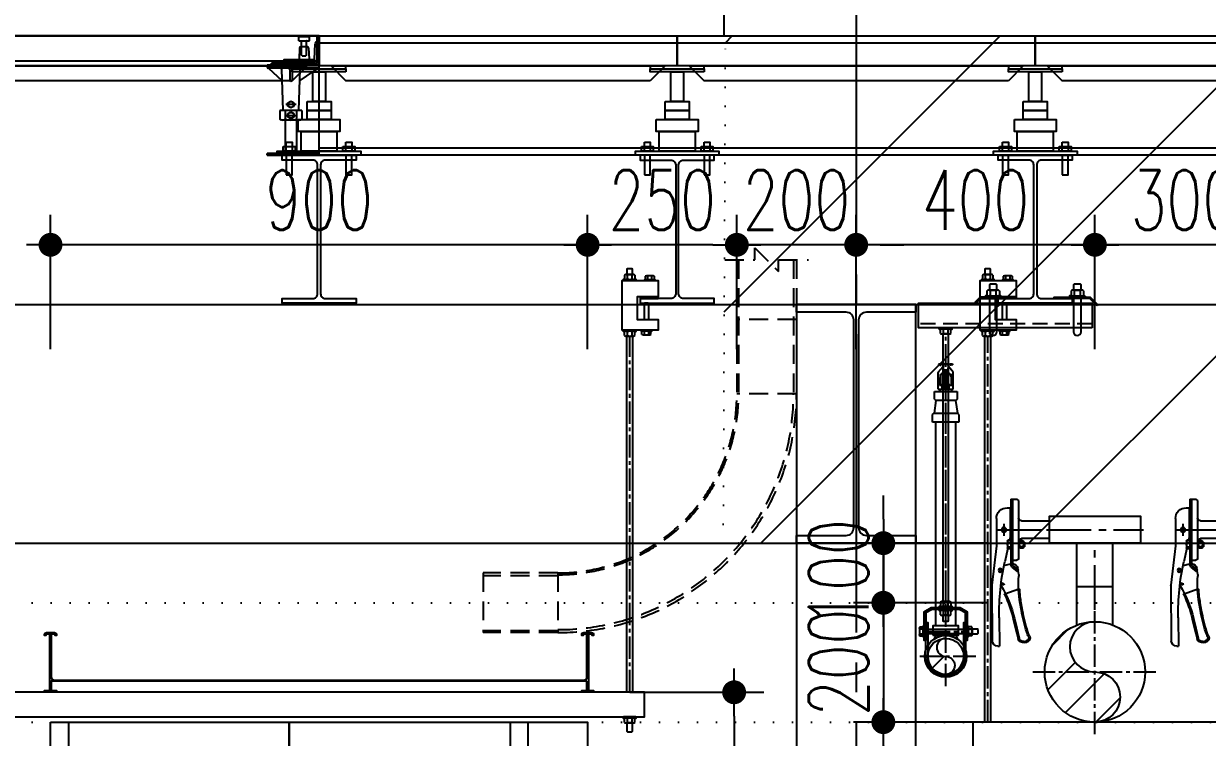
# Model space of a CAD drawing. Header units: millimetres. Extents: x -192235 to 515711, y 45168 to 947868.
# Drawn here: x 151105 to 153088, y 465525 to 466721 of the extents above; entities that cross this region are included whole.
import ezdxf
from ezdxf.enums import TextEntityAlignment as Align

# ---------------------------------------------------------------- set-up
doc = ezdxf.new("R2010")
doc.units = ezdxf.units.MM
doc.header["$LTSCALE"] = 1000
doc.header["$PDMODE"] = 1
for name, pattern in [('CENTER', [50.8, 31.75, -6.35, 6.35, -6.35]), ('CENTER2', [1.125, 0.75, -0.125, 0.125, -0.125]), ('DOT2', [3.175, 0, -3.175]), ('HIDDEN', [0.375, 0.25, -0.125]), ('HIDDEN2', [4.7625, 3.175, -1.5875]), ('TPH12-SEC-@20-1$0$CENTERK0', [0.65, 0.5, -0.05, 0.05, -0.05]), ('TPH12-SEC-@20-1$0$CENTERK5', [6.916, 6.667, -0.083, 0.083, -0.083])]:
    doc.linetypes.add(name, pattern=pattern)
for name, color, linetype in [('0-LEVEL LINE', 4, 'DOT2'), ('0-tool', 1, 'Continuous'), ('e-eq-PDP', 10, 'Continuous'), ('e-eq-SWB', 130, 'Continuous'), ('E-POWER-CABL', 80, 'Continuous'), ('FS-EQ', 10, 'Continuous'), ('FS-LINE', 10, 'Continuous'), ('FS-Support-1', 2, 'Continuous'), ('Hook-up', 130, 'HIDDEN2'), ('M-DIM', 1, 'Continuous'), ('MPPIPE', 100, 'Continuous'), ('SM-SEC-Cm$0$SUPPORT', 2, 'Continuous'), ('SUPPORT', 2, 'Continuous'), ('TPH12-SEC-@20-1$0$H-SIN', 252, 'TPH12-SEC-@20-1$0$CENTERK5'), ('TPH12-SEC-@20-1$0$SIAGE1', 252, 'Continuous'), ('TPH12-SEC-@20-1$0$STEEL-NEDA', 252, 'Continuous'), ('TPH12-SEC-@20-1$0$STEEL2', 252, 'Continuous'), ('TPH12-SEC-@20-1$0$STEEL3', 252, 'Continuous'), ('TPH12-SEC-@20-1$0$SUGATA3', 252, 'Continuous'), ('TPH12-SEC-@20-1$0$フリーアクセス', 252, 'Continuous'), ('YCD-Xfa-Sec-24$0$Raised Floor', 1, 'Continuous')]:
    doc.layers.add(name, color=color, linetype=linetype)
doc.styles.add('aa-txt', font='simplex.shx', dxfattribs={"width": 0.7, "bigfont": 'chineset.shx'})
doc.styles.add('ROMAND', font='romand', dxfattribs={"height": 5})
doc.dimstyles.new('50-DIM', dxfattribs={"dimscale": 50, "dimtxt": 2, "dimasz": 0.8, "dimexe": 1, "dimexo": 1, "dimgap": 0.5, "dimtad": 1, "dimdec": 0, "dimdsep": 46, "dimtxsty": 'aa-txt', "dimblk": 'DOT', "dimcen": 5, "dimclrd": 256, "dimclre": 256, "dimclrt": 256, "dimadec": 0, "dimazin": 0, "dimtfac": 1, "dimtdec": 0, "dimtix": 1, "dimtmove": 2, "dimatfit": 3, "dimldrblk": 'DOT', "dimfxl": 1, "dimtolj": 1, "dimtzin": 0, "dimarcsym": 0})

# ---------------------------------------------------------------- blocks, each defined once
blk = doc.blocks.new('TPH12-SEC-@20-1$0$ペデスタルB')
at = {"layer": 'TPH12-SEC-@20-1$0$フリーアクセス'}
for p, q in [((-31, -1), (-30, 0)), ((-30, 0), (-14, 0)), ((-14, 0), (-13, -1)), ((-31, -1), (-13, -1)), ((-31, -8), (-31, -1)), ((-31, -8), (-13, -8)), ((-16.4, -18), (-27.6, -18)), ((-26, -10.5), (-25.5, -10)), ((-26, -32), (-26, -10.5)), ((-25.5, -10), (-25.5, -8.4)), ((-18.4, -10), (-18.4, -8.4)), ((-18, -10.5), (-18.4, -10)), ((-18, -32), (-18, -10.5)), ((-13, -8), (-13, -1)), ((-4.7, -39), (-3.6, -12.9)), ((0, -42.6), (0, 0)), ((0, 0), (3.2, 0)), ((0, -40), (0, -0.5)), ((3.2, 0), (3.2, -42.6)), ((-29.6, -19.9), (-30.4, -39)), ((-25, -33), (-26, -32)), ((-25, -33), (-19, -33)), ((-18, -32), (-19, -33)), ((-14.4, -19.9), (-13.6, -39)), ((-84, -49), (-84, -52)), ((3.2, -49), (-84, -49)), ((3.2, -50), (-84, -50)), ((1.2, -54), (-82.2, -54)), ((-81.7, -54.2), (-59.1, -74.7)), ((-3.2, -45.8), (-76.8, -45.8)), ((-76.8, -49), (-76.8, -45.8)), ((-76.8, -49), (-3.3, -49)), ((-57, -125), (-59.4, -55.9)), ((-46, -56), (-46, -74)), ((-42, -56), (-42, -74)), ((-31, -125), (-28.6, -55.9)), ((1.2, -54), (-28.9, -74.7)), ((3.2, -52), (3.2, -49)), ((-35.3, -115), (-52.6, -115)), ((-49, -112.1), (-44, -109.2)), ((-49, -117.9), (-49, -112.1)), ((-44, -120.7), (-49, -117.9)), ((-44, -109.2), (-39, -112.1)), ((-39, -117.9), (-44, -120.7)), ((-39, -112.1), (-39, -117.9)), ((-62.5, -125), (-62.5, -139.5)), ((-25.5, -125), (-62.5, -125)), ((-53.5, -125), (-53.5, -139.4)), ((-53, -133), (-35.1, -133)), ((-49, -130.1), (-44, -127.2)), ((-49, -135.9), (-49, -130.1)), ((-44, -138.7), (-49, -135.9)), ((-44, -127.2), (-39, -130.1)), ((-39, -135.9), (-44, -138.7)), ((-39, -130.1), (-39, -135.9)), ((-34.5, -125), (-34.5, -139.4)), ((-25.5, -125), (-25.5, -139.5)), ((-59.9, -141), (-62.5, -139.5)), ((-28.1, -141), (-59.9, -141)), ((-53.5, -141), (-53.5, -193.8)), ((-34.5, -141), (-34.5, -193.8)), ((-28.1, -141), (-25.5, -139.5)), ((-84, -200), (-84, -196.8)), ((3.2, -196.8), (-84, -196.8)), ((-56.5, -196.8), (-53.5, -193.8)), ((-53.5, -193.8), (-34.5, -193.8)), ((-31.5, -196.8), (-34.5, -193.8)), ((3.2, -200), (3.2, -196.8)), ((-84, -200), (3.2, -200))]:
    blk.add_line(p, q, dxfattribs=at)
blk.add_lwpolyline([(-4, -40), (-56, -40), (-56, -46), (-4, -46)], close=True, dxfattribs=at)
for centre in [(-44, -115), (-44, -133)]:
    blk.add_circle(centre, 4.98, dxfattribs=at)
for centre, radius, start, end in [((-27.6, -20), 2, 90, 177.5), ((-25.9, -8.4), 0.4, 0, 90), ((-18, -8.4), 0.4, 90, 180), ((-16.4, -20), 2, 2.5, 90), ((-0.6, -13), 3, 90, 177.5), ((-31.4, -39), 1, 270, 357.5), ((-12.6, -39), 1, 182.5, 270), ((-5.7, -39), 1, 270, 357.5), ((-82, -52), 2, 180, 270), ((-82.4, -55), 1, 47.9554, 82.0191), ((-61.4, -56), 2, 2, 90), ((-48, -56), 2, 0, 90), ((-40, -56), 2, 90, 180), ((-26.6, -56), 2, 90, 178), ((-3.2, -42.6), 3.2, 270, 0), ((-3.2, -42.6), 6.4, 270, 0), ((1.2, -52), 2, 270, 0), ((-72.5, -75.4), 1, 2, 47.9554), ((-44, -74), 2, 180, 270), ((-44, -74), 2, 270, 0), ((-28.3, -75.4), 1, 132.0446, 178), ((-58, -134), 7.03, 270, 309.8217), ((-44, -112.5), 28.5, 250.5288, 289.4712), ((-30, -134), 7.03, 230.1783, 270)]:
    blk.add_arc(centre, radius, start, end, dxfattribs=at)
blk = doc.blocks.new('TPH12-SEC-@20-1')
at = {"layer": 'TPH12-SEC-@20-1$0$H-SIN'}
blk.add_line((83854.8, 466700), (201769.6, 466700), dxfattribs=at)
at = {"layer": 'TPH12-SEC-@20-1$0$SIAGE1'}
blk.add_line((151600, 466700), (151000, 466700), dxfattribs=at)
at = {"layer": 'TPH12-SEC-@20-1$0$STEEL-NEDA'}
for points in [[(151538, 466500), (151662, 466500), (151662, 466492), (151610.5, 466492, 0.414214), (151602.5, 466484), (151602.5, 466268, 0.414214), (151610.5, 466260), (151662, 466260), (151662, 466252), (151538, 466252), (151538, 466260), (151589.5, 466260, 0.414214), (151597.5, 466268), (151597.5, 466484, 0.414214), (151589.5, 466492), (151538, 466492)], [(152262, 466500), (152138, 466500), (152138, 466492), (152189.5, 466492, -0.414214), (152197.5, 466484), (152197.5, 466268, -0.414214), (152189.5, 466260), (152138, 466260), (152138, 466252), (152262, 466252), (152262, 466260), (152210.5, 466260, -0.414214), (152202.5, 466268), (152202.5, 466484, -0.414214), (152210.5, 466492), (152262, 466492)], [(152738, 466500), (152862, 466500), (152862, 466492), (152810.5, 466492, 0.414214), (152802.5, 466484), (152802.5, 466268, 0.414214), (152810.5, 466260), (152862, 466260), (152862, 466252), (152738, 466252), (152738, 466260), (152789.5, 466260, 0.414214), (152797.5, 466268), (152797.5, 466484, 0.414214), (152789.5, 466492), (152738, 466492)]]:
    blk.add_lwpolyline(points, format="xyb", close=True, dxfattribs=at)
at = {"layer": 'TPH12-SEC-@20-1$0$STEEL2'}
blk.add_lwpolyline([(152400, 466250), (152600, 466250), (152600, 466237), (152517, 466237, 0.414214), (152504, 466224), (152504, 465876, 0.414214), (152517, 465863), (152600, 465863), (152600, 465850), (152400, 465850), (152400, 465863), (152483, 465863, 0.414214), (152496, 465876), (152496, 466224, 0.414214), (152483, 466237), (152400, 466237)], format="xyb", close=True, dxfattribs=at)
at = {"layer": 'TPH12-SEC-@20-1$0$STEEL3', "linetype": 'TPH12-SEC-@20-1$0$CENTERK0'}
blk.add_line((152500, 467500), (152500, 462400), dxfattribs=at)
at = {"layer": 'TPH12-SEC-@20-1$0$STEEL3'}
for p, q in [((145000, 466250), (152800, 466250)), ((145000, 466250), (160000, 466250)), ((145000, 465850), (160000, 465850))]:
    blk.add_line(p, q, dxfattribs=at)
blk.add_lwpolyline([(152400, 463950), (152600, 463950), (152600, 466250), (152400, 466250)], close=True, dxfattribs=at)
at = {"layer": 'TPH12-SEC-@20-1$0$SUGATA3'}
for p, q in [((154600, 466688), (151600, 466688)), ((154600, 466512), (151600, 466512))]:
    blk.add_line(p, q, dxfattribs=at)
blk.add_lwpolyline([(151600, 466700), (154600, 466700), (154600, 466500), (151600, 466500)], close=True, dxfattribs=at)
at = {"layer": 'TPH12-SEC-@20-1$0$フリーアクセス'}
blk.add_line((151600, 466658), (151000, 466658), dxfattribs=at)
blk.add_blockref('TPH12-SEC-@20-1$0$ペデスタルB', (151596.8, 466700), dxfattribs=at)
blk = doc.blocks.new('Nut-M10')
for p, q in [((-10.9, 1.5), (-10.9, 0.5)), ((-8.7, 2.8), (-10.6, 2)), ((-10.4, 2), (10.4, 2)), ((-10.4, 0), (10.4, 0)), ((-8.7, 9.2), (-8.7, 2.8)), ((6.5, 10), (-6.5, 10)), ((-4.3, 9.2), (-4.3, 2.8)), ((4.3, 2.8), (4.3, 9.2)), ((8.7, 9.2), (8.7, 2.8)), ((8.7, 2.8), (10.6, 2)), ((10.9, 1.5), (10.9, 0.5))]:
    blk.add_line(p, q)
for centre, radius, start, end in [((-10.4, 1.5), 0.5, 90, 180), ((-10.4, 0.5), 0.5, 180, 270), ((-6.5, 6.7), 3.33, 49.441, 130.559), ((-6.5, 5.3), 3.33, 229.441, 310.559), ((0, -2.1), 12.1, 69.065, 110.935), ((0, 14.1), 12.1, 249.065, 290.935), ((6.5, 6.7), 3.33, 49.441, 130.559), ((6.5, 5.3), 3.33, 229.441, 310.559), ((10.4, 1.5), 0.5, 0, 90), ((10.4, 0.5), 0.5, 270, 0)]:
    blk.add_arc(centre, radius, start, end)
blk = doc.blocks.new('Nut-M8')
for p, q in [((-8.9, 1.2), (-8.9, 0.4)), ((-7.5, 2.2), (-8.7, 1.5)), ((-8.5, 1.6), (8.6, 1.6)), ((-8.5, 0), (8.6, 0)), ((-7.5, 7.3), (-7.5, 2.2)), ((5.6, 8), (-5.6, 8)), ((-3.8, 7.3), (-3.8, 2.2)), ((3.8, 2.2), (3.8, 7.3)), ((7.5, 7.3), (7.5, 2.2)), ((7.5, 2.2), (8.7, 1.5)), ((9, 1.2), (9, 0.4))]:
    blk.add_line(p, q)
for centre, radius, start, end in [((-8.5, 1.2), 0.4, 90, 180), ((-8.5, 0.4), 0.4, 180, 270), ((-5.6, 5), 3.03, 51.7868, 128.2132), ((-5.6, 4.6), 3.03, 231.7868, 308.2132), ((0, -3.2), 11.2, 70.3471, 109.6529), ((0, 12.8), 11.2, 250.3471, 289.6529), ((5.6, 5), 3.03, 51.7868, 128.2132), ((5.6, 4.6), 3.03, 231.7868, 308.2132), ((8.6, 1.2), 0.4, 0, 90), ((8.6, 0.4), 0.4, 270, 0)]:
    blk.add_arc(centre, radius, start, end)
blk = doc.blocks.new('HG-S-l')
blk.add_lwpolyline([(-1.63, 5), (-1.73, 4.9), (-1.73, 4), (-0.77, 4), (-0.77, 4.9), (-0.87, 5)], close=True)
blk.add_lwpolyline([(0.5, 0.3), (0, 0.3), (0, -3.5), (3.5, -3.5), (3.5, -5.3), (-2.5, -5.3), (-2.5, 3), (3.5, 3), (3.5, 0.3), (0.5, 0.3), (0.5, 0), (3.5, 0), (3.5, 0.3)])
at = {"xscale": 0.1, "yscale": 0.1, "zscale": 0.1}
for name, p in [('Nut-M10', (-1.25, 3)), ('Nut-M8', (2.1, 3))]:
    blk.add_blockref(name, p, dxfattribs=at)
at = {"xscale": 0.1, "yscale": 0.1, "zscale": 0.1, "rotation": 180}
for name, p in [('Nut-M10', (-1.25, -5.3)), ('Nut-M8', (1.55, -5.3))]:
    blk.add_blockref(name, p, dxfattribs=at)
blk = doc.blocks.new('DOT')
at = {"color": 0}
blk.add_line((-1, 0), (1, 0), dxfattribs=at)
at = {"color": 3, "const_width": 0.5}
blk.add_lwpolyline([(-0.25, 0, 1), (0.25, 0, 1)], format="xyb", close=True, dxfattribs=at)
blk = doc.blocks.new('*D78')
at = {"layer": 'DEFPOINTS', "color": 0, "transparency": 16777216}
for p in [(152770.5, 465550), (152545.5, 463950), (152770.5, 463950)]:
    blk.add_point(p, dxfattribs=at)
at = {"layer": 'M-DIM', "lineweight": -2, "transparency": 16777216}
for p, q in [((152720.5, 465550), (152495.5, 465550)), ((152545.5, 465510), (152545.5, 463990)), ((152720.5, 463950), (152495.5, 463950))]:
    blk.add_line(p, q, dxfattribs=at)
at = {"layer": 'M-DIM', "lineweight": -2, "transparency": 16777216, "xscale": 40, "yscale": 40, "zscale": 40}
for p, rotation in [((152545.5, 465550), 90), ((152545.5, 463950), 270)]:
    blk.add_blockref('DOT', p, dxfattribs=dict(at, rotation=rotation))
at = {"layer": 'M-DIM', "transparency": 16777216, "insert": (152470.5, 464750), "char_height": 100, "attachment_point": 5, "rotation": 90, "style": 'aa-txt'}
blk.add_mtext('\\A1;1600', dxfattribs=at)
blk = doc.blocks.new('_Dot')
at = {"color": 0, "linetype": 'ByBlock', "lineweight": -2}
blk.add_line((-0.5, 0), (-1, 0), dxfattribs=at)
at = {"color": 0, "linetype": 'ByBlock', "const_width": 0.5}
blk.add_lwpolyline([(-0.25, 0, 1), (0.25, 0, 1)], format="xyb", close=True, dxfattribs=at)
blk = doc.blocks.new('*D79')
at = {"layer": 'DEFPOINTS', "color": 0, "transparency": 16777216}
for p in [(152770.5, 465750), (152545.5, 465550), (152770.5, 465550)]:
    blk.add_point(p, dxfattribs=at)
at = {"layer": 'M-DIM', "lineweight": -2, "transparency": 16777216}
for p, q in [((152545.5, 465790), (152545.5, 465830)), ((152720.5, 465750), (152495.5, 465750)), ((152545.5, 465750), (152545.5, 465550)), ((152720.5, 465550), (152495.5, 465550)), ((152545.5, 465510), (152545.5, 465470))]:
    blk.add_line(p, q, dxfattribs=at)
at = {"layer": 'M-DIM', "lineweight": -2, "transparency": 16777216, "xscale": 40, "yscale": 40, "zscale": 40}
for p, rotation in [((152545.5, 465750), 270), ((152545.5, 465550), 90)]:
    blk.add_blockref('DOT', p, dxfattribs=dict(at, rotation=rotation))
at = {"layer": 'M-DIM', "transparency": 16777216, "insert": (152470.5, 465650), "char_height": 100, "attachment_point": 5, "rotation": 90, "style": 'aa-txt'}
blk.add_mtext('\\A1;200', dxfattribs=at)
blk = doc.blocks.new('*D80')
at = {"layer": 'DEFPOINTS', "color": 0, "transparency": 16777216}
for p in [(152770.5, 465850), (152545.5, 465750), (152770.5, 465750)]:
    blk.add_point(p, dxfattribs=at)
at = {"layer": 'M-DIM', "lineweight": -2, "transparency": 16777216}
for p, q in [((152545.5, 465890), (152545.5, 465930)), ((152720.5, 465850), (152495.5, 465850)), ((152545.5, 465850), (152545.5, 465750)), ((152720.5, 465750), (152495.5, 465750)), ((152545.5, 465710), (152545.5, 465670))]:
    blk.add_line(p, q, dxfattribs=at)
at = {"layer": 'M-DIM', "lineweight": -2, "transparency": 16777216, "xscale": 40, "yscale": 40, "zscale": 40}
for p, rotation in [((152545.5, 465850), 270), ((152545.5, 465750), 90)]:
    blk.add_blockref('DOT', p, dxfattribs=dict(at, rotation=rotation))
at = {"layer": 'M-DIM', "transparency": 16777216, "insert": (152470.5, 465800), "char_height": 100, "attachment_point": 5, "rotation": 90, "style": 'aa-txt'}
blk.add_mtext('\\A1;100', dxfattribs=at)
blk = doc.blocks.new('*D81')
at = {"layer": 'DEFPOINTS', "color": 0, "transparency": 16777216}
for p in [(152500, 466350), (152500, 466125), (152900, 466125)]:
    blk.add_point(p, dxfattribs=at)
at = {"layer": 'M-DIM', "lineweight": -2, "transparency": 16777216}
for p, q in [((152500, 466175), (152500, 466400)), ((152900, 466175), (152900, 466400)), ((152860, 466350), (152540, 466350))]:
    blk.add_line(p, q, dxfattribs=at)
at = {"layer": 'M-DIM', "lineweight": -2, "transparency": 16777216, "xscale": 40, "yscale": 40, "zscale": 40, "rotation": 180}
blk.add_blockref('DOT', (152500, 466350), dxfattribs=at)
at = {"layer": 'M-DIM', "lineweight": -2, "transparency": 16777216, "xscale": 40, "yscale": 40, "zscale": 40}
blk.add_blockref('DOT', (152900, 466350), dxfattribs=at)
at = {"layer": 'M-DIM', "transparency": 16777216, "insert": (152700, 466425), "char_height": 100, "attachment_point": 5, "style": 'aa-txt'}
blk.add_mtext('\\A1;400', dxfattribs=at)
blk = doc.blocks.new('*D82')
at = {"layer": 'DEFPOINTS', "color": 0, "transparency": 16777216}
for p in [(152900, 466350), (152900, 466125), (153200, 466125)]:
    blk.add_point(p, dxfattribs=at)
at = {"layer": 'M-DIM', "lineweight": -2, "transparency": 16777216}
for p, q in [((152900, 466175), (152900, 466400)), ((153200, 466175), (153200, 466400)), ((153160, 466350), (152940, 466350))]:
    blk.add_line(p, q, dxfattribs=at)
at = {"layer": 'M-DIM', "lineweight": -2, "transparency": 16777216, "xscale": 40, "yscale": 40, "zscale": 40, "rotation": 180}
blk.add_blockref('DOT', (152900, 466350), dxfattribs=at)
at = {"layer": 'M-DIM', "lineweight": -2, "transparency": 16777216, "xscale": 40, "yscale": 40, "zscale": 40}
blk.add_blockref('DOT', (153200, 466350), dxfattribs=at)
at = {"layer": 'M-DIM', "transparency": 16777216, "insert": (153050, 466425), "char_height": 100, "attachment_point": 5, "style": 'aa-txt'}
blk.add_mtext('\\A1;300', dxfattribs=at)
blk = doc.blocks.new('BFV-50A-f')
at = {"color": 0}
for p, q in [((-1.87, 16.5), (2.73, 16.5)), ((2.73, 16.5), (9.3, 17.3)), ((9.36, 17.3), (18.6, 17.21)), ((14.74, 16.05), (19.54, 15.97)), ((19.54, 16.26), (19.54, 15.97)), ((-5.1, 14.1), (5.9, 14.1)), ((-5.1, 14.1), (-5.1, 13.8)), ((-3.67, 14.7), (-3.67, 14.2)), ((-3.67, 14.2), (1.23, 14.2)), ((-3.22, 14.1), (-3.22, 14.2)), ((-3.04, 14.1), (-1.91, 14.1)), ((-2.85, 14.2), (-2.85, 14.1)), ((-2.1, 14.2), (-2.1, 14.1)), ((-1.72, 14.2), (-1.72, 14.1)), ((-0.65, 14.2), (-0.65, 14.1)), ((0.65, 14.2), (0.65, 14.1)), ((1.23, 14.2), (1.72, 14.31)), ((1.72, 14.53), (1.72, 14.1)), ((1.91, 14.63), (3.04, 14.63)), ((2.1, 14.53), (2.1, 14.1)), ((2.85, 14.53), (2.85, 14.1)), ((3.12, 14.61), (5.36, 15.11)), ((3.22, 14.1), (3.22, 14.53)), ((5.99, 15.24), (5.7, 14.17)), ((6.3, 13.91), (7, 13.01)), ((8.84, 15.71), (9.07, 15.18)), ((9.04, 15.74), (9.25, 15.26)), ((9.07, 15.18), (9.25, 15.26)), ((10.74, 15.07), (9.93, 12.74)), ((-5.1, 13.8), (-5.1, 13.1)), ((-5.1, 13.8), (5.9, 13.8)), ((-4.8, 12.8), (4.8, 12.8)), ((-1.5, 12.3), (-1.5, 7.62)), ((1.5, 7.62), (1.5, 12.3)), ((1.5, 7.62), (1.5, 12.3)), ((1.82, 12.8), (3.12, 12.8)), ((1.82, 12.64), (1.82, 12.8)), ((3.12, 12.64), (1.82, 12.64)), ((1.82, 12.54), (1.82, 12.06)), ((2.96, 12.64), (1.98, 12.64)), ((1.98, 11.96), (2.96, 11.96)), ((2.07, 11.96), (2.07, 11.81)), ((2.15, 12.54), (2.15, 12.06)), ((2.8, 12.54), (2.8, 12.06)), ((2.87, 11.96), (2.87, 11.81)), ((3.12, 12.64), (3.12, 12.8)), ((3.12, 12.06), (3.12, 12.54)), ((5.1, 13.8), (5.1, 13.1)), ((6.06, 13.72), (6.76, 12.83)), ((6.71, 12.89), (6.49, 12.93)), ((6.76, 12.83), (7, 13.01)), ((7.49, 12.75), (6.81, 12.87)), ((13.52, 12.13), (12.31, 12.34)), ((13.56, 12.32), (12.35, 12.54)), ((14.88, 13.48), (16.51, 13.09)), ((14.92, 13.68), (16.56, 13.29)), ((16.51, 13.09), (18.2, 12.69)), ((16.56, 13.29), (18.25, 12.88)), ((2.1, 11.78), (2.07, 11.81)), ((2.87, 11.81), (2.07, 11.81)), ((2.1, 11.78), (2.84, 11.78)), ((2.84, 11.78), (2.87, 11.81)), ((18.72, 11.84), (18.62, 11.46)), ((18.91, 11.8), (18.82, 11.41))]:
    blk.add_line(p, q, dxfattribs=at)
at = {"color": 1, "linetype": 'CENTER', "ltscale": 1.2}
blk.add_line((-1, 15.25), (1, 15.25), dxfattribs=at)
blk.add_line((-1.5, 12.3), (-1.5, 7.62))
at = {"color": 0}
blk.add_lwpolyline([(-0.12, 15.45), (-0.23, 15.25), (-0.12, 15.05), (0.12, 15.05), (0.23, 15.25), (0.12, 15.45)], close=True, dxfattribs=at)
blk.add_lwpolyline([(2.25, -7.62), (2.25, 7.62), (-2.25, 7.62), (-2.25, -7.62)], close=True)
for centre, radius in [((6.8, 15.88), 0.3), ((6.8, 15.88), 0.205), ((0, 15.25), 0.2)]:
    blk.add_circle(centre, radius, dxfattribs=at)
blk.add_circle((0, 15.25), 0.4)
for centre, radius, start, end in [((-1.87, 14.7), 1.8, 90, 180), ((14.1, -24.82), 40.87, 89.0858, 102.3536), ((9.36, 16.8), 0.5, 89.4382, 96.9113), ((18.59, 16.26), 0.95, 0, 89.4387), ((1.91, 14.4), 0.226, 33.855, 146.145), ((2.47, 13.88), 0.753, 60.1372, 119.8628), ((3.04, 14.4), 0.226, 33.855, 146.145), ((6.66, 13.91), 1, 165, 169.1954), ((5.9, 13.6), 0.5, 38, 90), ((19.55, 32.93), 20, 239.1228, 256.495), ((10.84, 15.04), 0.1, 64.0478, 160.7015), ((19.55, 32.93), 19.8, 244.0478, 256.495), ((-4.8, 13.1), 0.3, 180, 270), ((2, 12.3), 0.5, 110.5028, 180), ((1.99, 12.46), 0.182, 26.7762, 153.2238), ((1.99, 12.14), 0.182, 206.7762, 333.2238), ((2.47, 12.06), 0.578, 55.7945, 124.2055), ((2.47, 12.54), 0.578, 235.7945, 304.2055), ((2.96, 12.46), 0.182, 26.7762, 153.2238), ((2.96, 12.14), 0.182, 206.7762, 333.2238), ((4.8, 13.1), 0.3, 270, 0), ((6.66, 13.91), 1, 186.4618, 260), ((5.9, 13.6), 0.2, 38, 90), ((7.66, 13.74), 1, 260, 275.6833), ((9.34, -3.18), 16, 79.1823, 95.6832), ((10.02, 12.71), 0.1, 160.7015, 267.5499), ((9.34, -3.18), 15.8, 79.1823, 87.5499), ((7.18, -21.05), 33.78, 72.9259, 79.1823), ((7.18, -21.05), 33.98, 72.9259, 79.1823), ((18.04, 12.01), 0.7, 346.4955, 76.4949), ((18.04, 12.01), 0.9, 346.4955, 76.4949), ((15.69, 6.65), 4.8, 63.5354, 72.9259), ((15.69, 6.65), 5, 63.5354, 72.9259), ((18.14, 11.57), 0.7, 243.5354, 346.4947), ((18.14, 11.57), 0.5, 243.5354, 346.4947)]:
    blk.add_arc(centre, radius, start, end, dxfattribs=at)
for centre, radius, start, end in [((0, 15.25), 0.34, 341.2713, 292.2605), ((-2, 12.3), 0.5, 0, 90)]:
    blk.add_arc(centre, radius, start, end)
at = {"layer": 'MPPIPE', "color": 1, "linetype": 'CENTER2', "ltscale": 0.01}
for p, q in [((0, 16.42), (0, 8.12)), ((0, 8.12), (0, -8.12))]:
    blk.add_line(p, q, dxfattribs=at)
blk = doc.blocks.new('SWB-L20-l')
at = {"layer": 'e-eq-SWB'}
for p, q in [((30, 1600), (30, 0)), ((-30, 830), (-30, 955)), ((-20, 830), (-20, 955)), ((0, 952.5), (-20, 952.5)), ((0, 947.5), (-20, 947.5))]:
    blk.add_line(p, q, dxfattribs=at)
blk.add_lwpolyline([(0, 1600), (900, 1600), (900, 0), (0, 0)], close=True, dxfattribs=at)
for centre, start, end in [((-25, 955), 0, 180), ((-25, 830), 180, 0)]:
    blk.add_arc(centre, 5, start, end, dxfattribs=at)
at = {"layer": 'e-eq-SWB', "style": 'aa-txt', "width": 0.55}
blk.add_text('SWB', height=200, dxfattribs=at).set_placement((450, 980), align=Align.CENTER)
blk = doc.blocks.new('PDP-L20-l')
at = {"layer": 'e-eq-PDP'}
for p, q in [((30, 1600), (30, 0)), ((-30, 830), (-30, 955)), ((-20, 830), (-20, 955)), ((0, 952.5), (-20, 952.5)), ((0, 947.5), (-20, 947.5))]:
    blk.add_line(p, q, dxfattribs=at)
blk.add_lwpolyline([(0, 1600), (400, 1600), (400, 0), (0, 0)], close=True, dxfattribs=at)
for centre, start, end in [((-25, 955), 0, 180), ((-25, 830), 180, 0)]:
    blk.add_arc(centre, 5, start, end, dxfattribs=at)
at = {"layer": 'e-eq-PDP', "style": 'aa-txt', "width": 0.55}
blk.add_text('PDP', height=200, dxfattribs=at).set_placement((200, 700), align=Align.CENTER)
blk = doc.blocks.new('PDP-L20-r')
at = {"layer": 'e-eq-PDP'}
for p, q in [((370, 1600), (370, 0)), ((400, 952.5), (420, 952.5)), ((420, 830), (420, 955)), ((430, 830), (430, 955)), ((400, 947.5), (420, 947.5))]:
    blk.add_line(p, q, dxfattribs=at)
blk.add_lwpolyline([(0, 1600), (400, 1600), (400, 0), (0, 0)], close=True, dxfattribs=at)
for centre, start, end in [((425, 955), 0, 180), ((425, 830), 180, 0)]:
    blk.add_arc(centre, 5, start, end, dxfattribs=at)
at = {"layer": 'e-eq-PDP', "style": 'aa-txt', "width": 0.55}
blk.add_text('PDP', height=200, dxfattribs=at).set_placement((200, 700), align=Align.CENTER)
blk = doc.blocks.new('*D122')
at = {"layer": 'DEFPOINTS', "color": 0, "transparency": 16777216}
for p in [(152300, 466350), (152300, 466125), (152500, 466125)]:
    blk.add_point(p, dxfattribs=at)
at = {"layer": 'M-DIM', "lineweight": -2, "transparency": 16777216}
for p, q in [((152300, 466175), (152300, 466400)), ((152500, 466175), (152500, 466400)), ((152260, 466350), (152220, 466350)), ((152500, 466350), (152300, 466350)), ((152540, 466350), (152580, 466350))]:
    blk.add_line(p, q, dxfattribs=at)
at = {"layer": 'M-DIM', "lineweight": -2, "transparency": 16777216, "xscale": 40, "yscale": 40, "zscale": 40}
blk.add_blockref('DOT', (152300, 466350), dxfattribs=at)
at = {"layer": 'M-DIM', "lineweight": -2, "transparency": 16777216, "xscale": 40, "yscale": 40, "zscale": 40, "rotation": 180}
blk.add_blockref('DOT', (152500, 466350), dxfattribs=at)
at = {"layer": 'M-DIM', "transparency": 16777216, "insert": (152400, 466425), "char_height": 100, "attachment_point": 5, "style": 'aa-txt'}
blk.add_mtext('\\A1;200', dxfattribs=at)
blk = doc.blocks.new('*D123')
at = {"layer": 'DEFPOINTS', "color": 0, "transparency": 16777216}
for p in [(151150, 466350), (151150, 466125), (152050, 466125)]:
    blk.add_point(p, dxfattribs=at)
at = {"layer": 'M-DIM', "lineweight": -2, "transparency": 16777216}
for p, q in [((151150, 466175), (151150, 466400)), ((152050, 466175), (152050, 466400)), ((152010, 466350), (151190, 466350))]:
    blk.add_line(p, q, dxfattribs=at)
at = {"layer": 'M-DIM', "lineweight": -2, "transparency": 16777216, "xscale": 40, "yscale": 40, "zscale": 40, "rotation": 180}
blk.add_blockref('DOT', (151150, 466350), dxfattribs=at)
at = {"layer": 'M-DIM', "lineweight": -2, "transparency": 16777216, "xscale": 40, "yscale": 40, "zscale": 40}
blk.add_blockref('DOT', (152050, 466350), dxfattribs=at)
at = {"layer": 'M-DIM', "transparency": 16777216, "insert": (151600, 466425), "char_height": 100, "attachment_point": 5, "style": 'aa-txt'}
blk.add_mtext('\\A1;900', dxfattribs=at)
blk = doc.blocks.new('*D129')
at = {"layer": 'DEFPOINTS', "color": 0, "transparency": 16777216}
for p in [(152050, 466350), (152050, 466125), (152300, 466125)]:
    blk.add_point(p, dxfattribs=at)
at = {"layer": 'M-DIM', "lineweight": -2, "transparency": 16777216}
for p, q in [((152050, 466175), (152050, 466400)), ((152300, 466175), (152300, 466400)), ((152260, 466350), (152090, 466350))]:
    blk.add_line(p, q, dxfattribs=at)
at = {"layer": 'M-DIM', "lineweight": -2, "transparency": 16777216, "xscale": 40, "yscale": 40, "zscale": 40, "rotation": 180}
blk.add_blockref('DOT', (152050, 466350), dxfattribs=at)
at = {"layer": 'M-DIM', "lineweight": -2, "transparency": 16777216, "xscale": 40, "yscale": 40, "zscale": 40}
blk.add_blockref('DOT', (152300, 466350), dxfattribs=at)
at = {"layer": 'M-DIM', "transparency": 16777216, "insert": (152175, 466425), "char_height": 100, "attachment_point": 5, "style": 'aa-txt'}
blk.add_mtext('\\A1;250', dxfattribs=at)
blk = doc.blocks.new('*D132')
at = {"layer": 'DEFPOINTS', "color": 0, "transparency": 16777216}
for p in [(152070.5, 465600), (152070.5, 463950), (152295.5, 463950)]:
    blk.add_point(p, dxfattribs=at)
at = {"layer": 'M-DIM', "lineweight": -2, "transparency": 16777216}
for p, q in [((152120.5, 465600), (152345.5, 465600)), ((152295.5, 465560), (152295.5, 463990)), ((152120.5, 463950), (152345.5, 463950))]:
    blk.add_line(p, q, dxfattribs=at)
at = {"layer": 'M-DIM', "lineweight": -2, "transparency": 16777216, "xscale": 40, "yscale": 40, "zscale": 40}
for p, rotation in [((152295.5, 465600), 90), ((152295.5, 463950), 270)]:
    blk.add_blockref('DOT', p, dxfattribs=dict(at, rotation=rotation))
at = {"layer": 'M-DIM', "transparency": 16777216, "insert": (152220.5, 464775), "char_height": 100, "attachment_point": 5, "rotation": 90, "style": 'aa-txt'}
blk.add_mtext('\\A1;1650', dxfattribs=at)
blk = doc.blocks.new('SP-H-1')
at = {"layer": 'FS-EQ'}
for p, q in [((-1.25, 5.5), (-1.25, 8.29)), ((-1.24, 8.35), (-0.45, 9.3)), ((-1.02, 6.2), (-1.24, 8.25)), ((-1.21, 9.66), (-1.21, 9.57)), ((-1.21, 9.66), (-1.13, 9.66)), ((-1.21, 9.57), (-1.13, 9.57)), ((-1.13, 9.66), (-1.13, 9.57)), ((-1.13, 9.63), (-1.13, 9.57)), ((-0.99, 9.62), (-0.77, 9.61)), ((-0.99, 9.62), (-0.99, 9.53)), ((-0.99, 9.53), (-0.77, 9.52)), ((-0.9, 8.07), (-0.9, 6.2)), ((-0.83, 9.7), (0.83, 9.7)), ((-0.3, 8.55), (-0.79, 7.9)), ((-0.77, 9.61), (-0.77, 9.52)), ((-0.62, 9.61), (-0.35, 9.61)), ((-0.62, 9.61), (-0.62, 9.52)), ((-0.62, 9.52), (-0.35, 9.52)), ((-0.35, 9.61), (-0.35, 9.52)), ((-0.32, 8.6), (0.32, 8.6)), ((-0.3, 8.55), (0.3, 8.55)), ((-0.25, 8.16), (-0.25, 6.4)), ((-0.14, 9.6), (-0.13, 9.66)), ((-0.14, 9.61), (0.14, 9.61)), ((-0.14, 9.61), (-0.14, 9.52)), ((-0.14, 9.52), (0.14, 9.52)), ((0.14, 9.6), (0.13, 9.66)), ((0.14, 9.61), (0.14, 9.52)), ((0.25, 8.16), (0.25, 6.4)), ((0.3, 8.55), (0.79, 7.9)), ((0.35, 9.61), (0.35, 9.52)), ((0.62, 9.61), (0.35, 9.61)), ((0.62, 9.52), (0.35, 9.52)), ((1.24, 8.35), (0.45, 9.3)), ((0.62, 9.61), (0.62, 9.52)), ((0.99, 9.62), (0.77, 9.61)), ((0.77, 9.61), (0.77, 9.52)), ((0.99, 9.53), (0.77, 9.52)), ((0.9, 8.1), (0.9, 6.2)), ((0.99, 9.62), (0.99, 9.53)), ((1.03, 6.2), (1.24, 8.25)), ((1.13, 9.66), (1.13, 9.57)), ((1.22, 9.66), (1.13, 9.66)), ((1.13, 9.63), (1.13, 9.57)), ((1.22, 9.57), (1.13, 9.57)), ((1.22, 9.66), (1.22, 9.57)), ((1.22, 9.6), (1.22, 9.57)), ((1.25, 5.5), (1.25, 8.29)), ((-1.02, 6.2), (1.03, 6.2)), ((-0.6, 5.5), (-0.6, 6.4)), ((-0.6, 6.4), (0.6, 6.4)), ((0.6, 5.5), (0.6, 6.4)), ((-1.9, 5.1), (1.9, 5.1)), ((-1.25, 5.5), (1.25, 5.5))]:
    blk.add_line(p, q, dxfattribs=at)
for centre, radius, start, end in [((-1.11, 8.29), 0.139, 157.0298, 197.1193), ((-0.93, 8.75), 0.955, 84.0829, 107.6622), ((-0.92, 9.1), 0.592, 87.634, 110.8646), ((-0.74, 9.01), 0.681, 107.7143, 125.0736), ((-0.75, 9.26), 0.433, 91.8537, 123.1257), ((-0.83, 9.35), 0.347, 78.6251, 99.8563), ((-0.49, 9.38), 0.315, 104.4487, 153.9759), ((-0.6, 9.46), 0.226, 88.1263, 139.7268), ((-0.46, 9.49), 0.204, 100.0382, 141.9173), ((-0.56, 8.91), 0.784, 84.9677, 92.2638), ((2.27, 9.44), 2.72, 178.7323, 199.1653), ((-0.26, 9.6), 0.0861, 105.0543, 169.5675), ((-0.09, 9.48), 0.262, 131.7568, 170.5499), ((-0.23, 9.53), 0.161, 53.7998, 110.9693), ((-0.21, 9.56), 0.123, 53.4161, 115.819), ((0, 8.12), 0.254, 10.4828, 169.5172), ((-0.03, 8.43), 0.184, 139.0501, 221.9684), ((0.23, 9.53), 0.161, 69.0307, 126.2002), ((0.21, 9.56), 0.123, 64.181, 126.5839), ((0.03, 8.43), 0.184, 318.6569, 40.9499), ((0.09, 9.48), 0.262, 9.4501, 48.2432), ((0.26, 9.6), 0.0861, 10.4325, 74.9457), ((-2.27, 9.44), 2.72, 340.8347, 1.2677), ((0.56, 8.91), 0.784, 87.7362, 95.0323), ((0.46, 9.49), 0.204, 38.0827, 79.9618), ((0.49, 9.38), 0.315, 26.0241, 75.5513), ((0.6, 9.46), 0.226, 40.2732, 91.8737), ((0.83, 9.35), 0.347, 80.1437, 101.3749), ((0.75, 9.26), 0.433, 56.8743, 88.1463), ((0.93, 8.75), 0.955, 72.3378, 95.9171), ((0.92, 9.1), 0.592, 69.1354, 92.366), ((0.74, 9.01), 0.681, 54.9264, 72.2857), ((1.11, 8.29), 0.139, 342.8807, 22.9702), ((-0.51, 7.64), 0.388, 136.5249, 182.9908), ((0.51, 7.64), 0.388, 357.0092, 43.4751), ((-1.24, 5.27), 0.303, 326.9119, 50.7686), ((1.33, 5.25), 0.371, 138.0713, 204.2482)]:
    blk.add_arc(centre, radius, start, end, dxfattribs=at)
at = {"layer": 'FS-LINE'}
for p, q in [((-1.9, 3.85), (-1.9, 5.1)), ((-1.9, 5.1), (1.9, 5.1)), ((1.9, 5.1), (1.9, 3.85)), ((-1.65, 3.6), (-1.95, 1.5)), ((-1.9, 3.85), (-1.65, 3.6)), ((1.9, 3.85), (1.65, 3.6)), ((1.65, 3.6), (1.95, 1.5)), ((-2.2, 1.25), (-1.95, 1.5)), ((-2.2, 0), (-2.2, 1.25)), ((2.2, 0), (-2.2, 0)), ((2.2, 1.25), (1.95, 1.5)), ((2.2, 1.25), (2.2, 0))]:
    blk.add_line(p, q, dxfattribs=at)
for points in [[(1.65, 3.6), (-1.65, 3.6)], [(-1.95, 1.5), (1.95, 1.5)]]:
    blk.add_lwpolyline(points, dxfattribs=at)
at = {"layer": 'FS-EQ', "style": 'ROMAND'}
blk.add_text('V27', height=0.35, rotation=180, dxfattribs=at).set_placement((0.01, 5.84), align=Align.MIDDLE)
blk = doc.blocks.new('Nut-M12')
for p, q in [((-13, 1.8), (-13, 0.6)), ((-10.4, 3.3), (-12.6, 2.3)), ((-12.4, 2.4), (12.4, 2.4)), ((-12.4, 0), (12.4, 0)), ((-10.4, 11), (-10.4, 3.3)), ((7.8, 12), (-7.8, 12)), ((-5.2, 11), (-5.2, 3.3)), ((5.2, 3.3), (5.2, 11)), ((10.4, 11), (10.4, 3.3)), ((10.4, 3.3), (12.6, 2.3)), ((13, 1.8), (13, 0.6))]:
    blk.add_line(p, q)
for centre, radius, start, end in [((-12.4, 1.8), 0.6, 90, 180), ((-12.4, 0.6), 0.6, 180, 270), ((-7.8, 8), 4.03, 49.8296, 130.1704), ((-7.8, 6.4), 4.03, 229.8296, 310.1704), ((0, -2.7), 14.7, 69.2784, 110.7216), ((0, 17.1), 14.7, 249.2784, 290.7216), ((7.8, 8), 4.03, 49.8296, 130.1704), ((7.8, 6.4), 4.03, 229.8296, 310.1704), ((12.4, 1.8), 0.6, 0, 90), ((12.4, 0.6), 0.6, 270, 0)]:
    blk.add_arc(centre, radius, start, end)
blk = doc.blocks.new('FS-L25-L-150')
at = {"layer": 'FS-LINE'}
h = blk.add_hatch(dxfattribs=at)
h.set_pattern_fill('ANSI31', color=1, scale=15, style=0)
h.set_pattern_definition([(45, (139678.326, 401638.76), (-33.67596, 33.67596), [])])
edge = h.paths.add_edge_path()
edge.add_arc((175450, 465660.2), 30.2, 90, 270)
edge.add_arc((175450, 465645.1), 15.1, 270, 450)
edge.add_arc((175450, 465675.2), 15.1, 90, 270, ccw=False)
at = {"layer": 'FS-LINE', "color": 1, "linetype": 'CENTER2', "ltscale": 0.05}
for p, q in [((175450, 465710.3), (175450, 466150)), ((175450, 465610), (175450, 465710.3)), ((175500.2, 465660.2), (175399.8, 465660.2))]:
    blk.add_line(p, q, dxfattribs=at)
at = {"layer": 'FS-LINE'}
for p, q in [((175433.3, 465711.5), (175433.3, 466053)), ((175466.7, 465711.5), (175466.7, 466053)), ((175433.3, 465695.5), (175430.3, 465689)), ((175466.7, 465695.5), (175469.7, 465689))]:
    blk.add_line(p, q, dxfattribs=at)
blk.add_lwpolyline([(175428.5, 465695.5), (175471.5, 465695.5), (175471.5, 465711.5), (175428.5, 465711.5)], close=True, dxfattribs=at)
blk.add_lwpolyline([(175450, 465690.3, 1), (175450, 465660.2, -1), (175450, 465630, -1)], format="xyb", close=True, dxfattribs=at)
for radius in [35, 30.2]:
    blk.add_circle((175450, 465660.2), radius, dxfattribs=at)
at = {"layer": 'FS-Support-1', "linetype": 'HIDDEN', "ltscale": 0.1}
blk.add_line((175695.5, 466217.7), (175404.5, 466217.7), dxfattribs=at)
at = {"layer": 'FS-Support-1', "linetype": 'CENTER2', "ltscale": 0.05}
blk.add_line((175450, 465752), (175450, 466200.7), dxfattribs=at)
at = {"layer": 'FS-Support-1', "ltscale": 0.1}
blk.add_lwpolyline([(175695.5, 466210.7), (175404.5, 466210.7), (175404.5, 466252), (175695.5, 466252)], close=True, dxfattribs=at)
at = {"layer": 'FS-Support-1'}
for points in [[(175500.8, 466252.2), (175508.5, 466260), (175568.5, 466260), (175568.5, 466262), (175507.7, 466262), (175499.4, 466253.7), (175500.8, 466252.2)], [(175703.5, 466248), (175691.5, 466260), (175631.5, 466260), (175631.5, 466262), (175692.3, 466262), (175704.9, 466249.4), (175703.5, 466248)]]:
    blk.add_lwpolyline(points, dxfattribs=at)
for points in [[(175535.8, 466204.3), (175535.8, 466260), (175523.1, 466260), (175523.1, 466204.3, 1)], [(175676.8, 466204.3), (175676.8, 466260), (175664.1, 466260), (175664.1, 466204.3, 1)]]:
    blk.add_lwpolyline(points, format="xyb", close=True, dxfattribs=at)
blk.add_lwpolyline([(175445.2, 465752), (175454.8, 465752), (175454.8, 466200.7), (175445.2, 466200.7)], close=True, dxfattribs=at)
at = {"layer": 'SUPPORT', "linetype": 'CENTER2', "ltscale": 0.05}
blk.add_line((175419.8, 465702), (175480.2, 465702), dxfattribs=at)
at = {"layer": 'SUPPORT'}
for points in [[(175524.1, 466284), (175523.1, 466283), (175523.1, 466274), (175535.8, 466274), (175535.8, 466283), (175534.8, 466284)], [(175665.1, 466284), (175664.1, 466283), (175664.1, 466274), (175676.8, 466274), (175676.8, 466283), (175675.8, 466284)], [(175472.8, 465739), (175427.2, 465739), (175416.8, 465733), (175416.8, 465687), (175413.8, 465687), (175413.8, 465734.7), (175426.4, 465742), (175473.6, 465742), (175486.2, 465734.7), (175486.2, 465687), (175483.2, 465687), (175483.2, 465733)], [(175453.8, 465719), (175454.8, 465720), (175454.8, 465729), (175445.2, 465729), (175445.2, 465720), (175446.2, 465719)], [(175419.8, 465698.1), (175419.8, 465706), (175480.2, 465706), (175480.2, 465698.1)], [(175504.2, 465705), (175503.2, 465706), (175494.2, 465706), (175494.2, 465698.1), (175503.2, 465698.1), (175504.2, 465699.1)]]:
    blk.add_lwpolyline(points, close=True, dxfattribs=at)
blk.add_lwpolyline([(175483.2, 465660.2, -1), (175416.8, 465660.2), (175416.8, 465717), (175419.8, 465717), (175419.8, 465660.2, 1), (175480.2, 465660.2), (175480.2, 465717), (175483.2, 465717)], format="xyb", close=True, dxfattribs=at)
at = {"layer": 'FS-LINE', "xscale": 10, "yscale": 10, "zscale": 10}
blk.add_blockref('SP-H-1', (175450, 466053), dxfattribs=at)
at = {"layer": 'SUPPORT'}
for name, p in [('Nut-M12', (175529.5, 466262)), ('Nut-M12', (175670.5, 466262)), ('Nut-M10', (175450, 465742))]:
    blk.add_blockref(name, p, dxfattribs=at)
for name, p, rotation in [('Nut-M10', (175450, 466210.7), 180), ('Nut-M10', (175450, 465739), 180), ('Nut-M8', (175413.8, 465702), 90), ('Nut-M8', (175486.2, 465702), 270)]:
    blk.add_blockref(name, p, dxfattribs=dict(at, rotation=rotation))
blk = doc.blocks.new('SP-L25-25')
at = {"layer": 'FS-LINE'}
blk.add_blockref('FS-L25-L-150', (-22800, 0), dxfattribs=at)
blk = doc.blocks.new('YCD-Xfa-Sec-24')
at = {"layer": 'YCD-Xfa-Sec-24$0$Raised Floor'}
for points in [[(557200, 396700), (556600, 396700), (556600, 396650), (557200, 396650)], [(557800, 396700), (557200, 396700), (557200, 396650), (557800, 396650)], [(558400, 396700), (557800, 396700), (557800, 396650), (558400, 396650)], [(559000, 396700), (558400, 396700), (558400, 396650), (559000, 396650)], [(556645, 396625), (557155, 396625), (557180, 396650), (556620, 396650)], [(557155, 396650), (557245, 396650), (557245, 396645), (557155, 396645)], [(557155, 396640), (557245, 396640), (557245, 396645), (557155, 396645)], [(557210.5, 396640), (557189.5, 396640), (557189.5, 396590), (557210.5, 396590)], [(557245, 396625), (557755, 396625), (557780, 396650), (557220, 396650)], [(557755, 396650), (557845, 396650), (557845, 396645), (557755, 396645)], [(557755, 396640), (557845, 396640), (557845, 396645), (557755, 396645)], [(557810.5, 396640), (557789.5, 396640), (557789.5, 396590), (557810.5, 396590)], [(557845, 396625), (558355, 396625), (558380, 396650), (557820, 396650)], [(558355, 396650), (558445, 396650), (558445, 396645), (558355, 396645)], [(558355, 396640), (558445, 396640), (558445, 396645), (558355, 396645)], [(558410.5, 396640), (558389.5, 396640), (558389.5, 396590), (558410.5, 396590)], [(558445, 396625), (558955, 396625), (558980, 396650), (558420, 396650)], [(557220, 396590), (557180, 396590), (557180, 396575), (557220, 396575)], [(557220, 396575), (557180, 396575), (557180, 396560), (557220, 396560)], [(557820, 396590), (557780, 396590), (557780, 396575), (557820, 396575)], [(557820, 396575), (557780, 396575), (557780, 396560), (557820, 396560)], [(558420, 396590), (558380, 396590), (558380, 396575), (558420, 396575)], [(558420, 396575), (558380, 396575), (558380, 396560), (558420, 396560)], [(557235, 396560), (557165, 396560), (557165, 396540), (557235, 396540)], [(557835, 396560), (557765, 396560), (557765, 396540), (557835, 396540)], [(558435, 396560), (558365, 396560), (558365, 396540), (558435, 396540)], [(557230, 396540), (557170, 396540), (557170, 396507), (557230, 396507)], [(557830, 396540), (557770, 396540), (557770, 396507), (557830, 396507)], [(558430, 396540), (558370, 396540), (558370, 396507), (558430, 396507)], [(557160, 396515), (557140, 396515), (557140, 396507), (557160, 396507)], [(557155, 396522), (557145, 396522), (557145, 396507), (557155, 396507)], [(557260, 396515), (557240, 396515), (557240, 396507), (557260, 396507)], [(557255, 396522), (557245, 396522), (557245, 396507), (557255, 396507)], [(557760, 396515), (557740, 396515), (557740, 396507), (557760, 396507)], [(557755, 396522), (557745, 396522), (557745, 396507), (557755, 396507)], [(557860, 396515), (557840, 396515), (557840, 396507), (557860, 396507)], [(557855, 396522), (557845, 396522), (557845, 396507), (557855, 396507)], [(558360, 396515), (558340, 396515), (558340, 396507), (558360, 396507)], [(558355, 396522), (558345, 396522), (558345, 396507), (558355, 396507)], [(558460, 396515), (558440, 396515), (558440, 396507), (558460, 396507)], [(558455, 396522), (558445, 396522), (558445, 396507), (558455, 396507)], [(557130, 396500), (557270, 396500), (557270, 396507), (557130, 396507)], [(557155, 396467), (557145, 396467), (557145, 396500), (557155, 396500)], [(557255, 396467), (557245, 396467), (557245, 396500), (557255, 396500)], [(557730, 396500), (557870, 396500), (557870, 396507), (557730, 396507)], [(557755, 396467), (557745, 396467), (557745, 396500), (557755, 396500)], [(557855, 396467), (557845, 396467), (557845, 396500), (557855, 396500)], [(558330, 396500), (558470, 396500), (558470, 396507), (558330, 396507)], [(558355, 396467), (558345, 396467), (558345, 396500), (558355, 396500)], [(558455, 396467), (558445, 396467), (558445, 396500), (558455, 396500)]]:
    blk.add_lwpolyline(points, close=True, dxfattribs=at)

msp = doc.modelspace()

# ---------------------------------------------------------------- block references
msp.add_blockref('TPH12-SEC-@20-1', (0, 0))

# ---------------------------------------------------------------- next in the draw order: hatches: boundary and pattern name
at = {"layer": '0-LEVEL LINE', "ltscale": 0.01}
h = msp.add_hatch(dxfattribs=at)
h.set_pattern_fill('ANSI31', color=256, scale=100)
h.set_pattern_definition([(45, (43904.5, 6e-11), (-224.5064, 224.5064), [])])
h.paths.add_polyline_path([(152280.91082, 466700), (154440.91082, 466700), (154437.08918, 465850), (152277.08918, 465850)])
at = {"layer": 'MPPIPE'}
h = msp.add_hatch(dxfattribs=at)
h.set_pattern_fill('ANSI31', color=1, scale=15, style=0)
h.set_pattern_definition([(45, (114566.25, 401553.395), (-33.67596, 33.67596), [])])
edge = h.paths.add_edge_path()
edge.add_arc((152900, 465634.1375), 84.1375, 90, 270)
edge.add_arc((152900, 465592.06875), 42.06875, 270, 450)
edge.add_arc((152900, 465676.20625), 42.06875, 90, 270, ccw=False)

# ---------------------------------------------------------------- next in the draw order: linework, layer by layer
at = {"layer": '0-LEVEL LINE', "ltscale": 0.01}
for p, q in [((100000, 465850), (190000, 465850)), ((100000, 465750), (190000, 465750)), ((100000, 465550), (190000, 465550))]:
    msp.add_line(p, q, dxfattribs=at)
msp.add_lwpolyline([(152280.91082, 466700), (154440.91082, 466700), (154437.08918, 465850), (152277.08918, 465850)], close=True, dxfattribs=at)
at = {"layer": '0-tool'}
msp.add_lwpolyline([(149160, 466700), (152279, 466700), (152279, 469500), (149160, 469500)], close=True, dxfattribs=at)
at = {"layer": 'E-POWER-CABL'}
msp.add_lwpolyline([(152048.8, 465618.4), (151151.2, 465618.4), (151151.2, 465603), (151160, 465603), (151160, 465600), (151140, 465600), (151140, 465603), (151148.8, 465603), (151148.8, 465697.6), (151143.4, 465697.6, 0.4142135624), (151142.4, 465696.6), (151142.4, 465695), (151140, 465695), (151140, 465696.6, -0.4142135624), (151143.4, 465700), (151156.6, 465700, -0.4142135624), (151160, 465696.6), (151160, 465695), (151157.6, 465695), (151157.6, 465696.6, 0.4142135624), (151156.6, 465697.6), (151151.2, 465697.6), (151151.2, 465625.4, 0.4142135624), (151156.2, 465620.4), (152043.8, 465620.4, 0.4142135624), (152048.8, 465625.4), (152048.8, 465697.6), (152043.4, 465697.6, 0.4142135624), (152042.4, 465696.6), (152042.4, 465695), (152040, 465695), (152040, 465696.6, -0.4142135624), (152043.4, 465700), (152056.6, 465700, -0.4142135624), (152060, 465696.6), (152060, 465695), (152057.6, 465695), (152057.6, 465696.6, 0.4142135624), (152056.6, 465697.6), (152051.2, 465697.6), (152051.2, 465603), (152060, 465603), (152060, 465600), (152040, 465600), (152040, 465603), (152048.8, 465603)], format="xyb", close=True, dxfattribs=at)
at = {"layer": 'Hook-up', "ltscale": 0.01}
for p, q in [((152300, 466325), (152300, 466100)), ((152303, 466325), (152303, 466100)), ((152395, 466325), (152395, 466100)), ((152400, 466325), (152400, 466100)), ((152400, 466225), (152300, 466225)), ((152400, 466100), (152300, 466100)), ((152000, 465800), (151875, 465800)), ((151875, 465800), (151875, 465700)), ((152000, 465795), (151875, 465795)), ((152000, 465800), (152000, 465700)), ((152000, 465703), (151875, 465703)), ((152000, 465700), (151875, 465700))]:
    msp.add_line(p, q, dxfattribs=at)
msp.add_lwpolyline([(152280, 466325), (152330, 466325), (152330, 466345), (152370, 466305), (152370, 466325), (152420, 466325)], dxfattribs=at)
for radius in [300, 400, 395, 303]:
    msp.add_arc((152000, 466100), radius, 270, 0, dxfattribs=at)
at = {"layer": 'MPPIPE'}
for p, q in [((152869.8375, 465712.68266), (152869.8375, 465850)), ((152930.1625, 465712.68266), (152930.1625, 465850)), ((152930.1625, 465776.87592), (152869.8375, 465776.87592))]:
    msp.add_line(p, q, dxfattribs=at)
at = {"layer": 'MPPIPE', "color": 1, "linetype": 'CENTER2', "ltscale": 0.1}
msp.add_line((152900, 465738.275), (152900, 465850), dxfattribs=at)
at = {"layer": 'MPPIPE', "color": 1, "linetype": 'CENTER2', "ltscale": 0.05}
for p, q in [((152900, 465530), (152900, 465738.275)), ((152795.8625, 465634.1375), (153004.1375, 465634.1375))]:
    msp.add_line(p, q, dxfattribs=at)
at = {"layer": 'MPPIPE'}
msp.add_lwpolyline([(152900, 465550, -1), (152900, 465718.275, 1), (152900, 465634.1375, -1)], format="xyb", close=True, dxfattribs=at)
msp.add_circle((152900, 465634.1375), 84.1375, dxfattribs=at)
at = {"layer": 'SM-SEC-Cm$0$SUPPORT'}
for points in [[(152125.2625, 465600), (152115.7375, 465600), (152115.7375, 466197), (152125.2625, 466197)], [(152725.2625, 465550), (152715.7375, 465550), (152715.7375, 466197), (152725.2625, 466197)]]:
    msp.add_lwpolyline(points, close=True, dxfattribs=at)
at = {"layer": 'SUPPORT', "linetype": 'CENTER2', "ltscale": 0.05}
for p, q in [((152120.5, 465600), (152120.5, 466197)), ((152720.5, 465550), (152720.5, 466197))]:
    msp.add_line(p, q, dxfattribs=at)
at = {"layer": 'SUPPORT'}
for points in [[(152145.53025, 466252), (152144.53025, 466251), (152144.53025, 466225), (152152.46975, 466225), (152152.46975, 466251), (152151.46975, 466252)], [(152745.53025, 466252), (152744.53025, 466251), (152744.53025, 466225), (152752.46975, 466225), (152752.46975, 466251), (152751.46975, 466252)], [(152145.5, 465600), (151054.5, 465600), (151054.5, 465558.725), (152145.5, 465558.725)], [(152124.2625, 465533.725), (152125.2625, 465534.725), (152125.2625, 465548.725), (152115.7375, 465548.725), (152115.7375, 465534.725), (152116.7375, 465533.725)], [(153425, 465550), (152695.5, 465550), (152695.5, 465508.725), (153425, 465508.725)]]:
    msp.add_lwpolyline(points, close=True, dxfattribs=at)

# ---------------------------------------------------------------- next in the draw order: block references
at = {"xscale": -1}
msp.add_blockref('YCD-Xfa-Sec-24', (710000, 70000), dxfattribs=at)
at = {"layer": 'e-eq-PDP'}
for name, p in [('PDP-L20-l', (151150, 463950)), ('PDP-L20-r', (151550, 463950))]:
    msp.add_blockref(name, p, dxfattribs=at)
at = {"layer": 'e-eq-SWB'}
msp.add_blockref('SWB-L20-l', (151150, 463950), dxfattribs=at)
at = {"layer": 'FS-LINE'}
msp.add_blockref('SP-L25-25', (0, 0), dxfattribs=at)
at = {"layer": 'MPPIPE', "xscale": -10, "yscale": 10, "zscale": 10, "rotation": 90}
for p in [(152900, 465872.5), (153200, 465872.5)]:
    msp.add_blockref('BFV-50A-f', p, dxfattribs=at)
at = {"layer": 'SUPPORT', "xscale": 10, "yscale": 10, "zscale": 10}
for p in [(152133, 466260), (152733, 466260)]:
    msp.add_blockref('HG-S-l', p, dxfattribs=at)
at = {"layer": 'SUPPORT', "rotation": 180}
msp.add_blockref('Nut-M10', (152120.5, 465558.725), dxfattribs=at)

# ---------------------------------------------------------------- next in the draw order: dimensions: what is measured, and where the dimension line sits
at = {"layer": 'M-DIM'}
for base, p1, p2, picture, middle in [((151150, 466350), (152050, 466125), (151150, 466125), '*D123', (151600, 466425)), ((152050, 466350), (152300, 466125), (152050, 466125), '*D129', (152175, 466425)), ((152300, 466350), (152500, 466125), (152300, 466125), '*D122', (152400, 466425)), ((152500, 466350), (152900, 466125), (152500, 466125), '*D81', (152700, 466425)), ((152900, 466350), (153200, 466125), (152900, 466125), '*D82', (153050, 466425))]:
    dim = msp.add_linear_dim(base=base, p1=p1, p2=p2, dimstyle='50-DIM', dxfattribs=at)
    dim.commit()
    dim.dimension.update_dxf_attribs({"geometry": picture, "text_midpoint": middle})
for base, p1, p2, picture, middle in [((152545.5, 465750), (152770.5, 465850), (152770.5, 465750), '*D80', (152470.5, 465800)), ((152545.5, 465550), (152770.5, 465750), (152770.5, 465550), '*D79', (152470.5, 465650)), ((152295.5, 463950), (152070.5, 465600), (152070.5, 463950), '*D132', (152220.5, 464775)), ((152545.5, 463950), (152770.5, 465550), (152770.5, 463950), '*D78', (152470.5, 464750))]:
    dim = msp.add_linear_dim(base=base, p1=p1, p2=p2, angle=90, dimstyle='50-DIM', dxfattribs=at)
    dim.commit()
    dim.dimension.update_dxf_attribs({"geometry": picture, "text_midpoint": middle})

doc.saveas('drawing.dxf')
